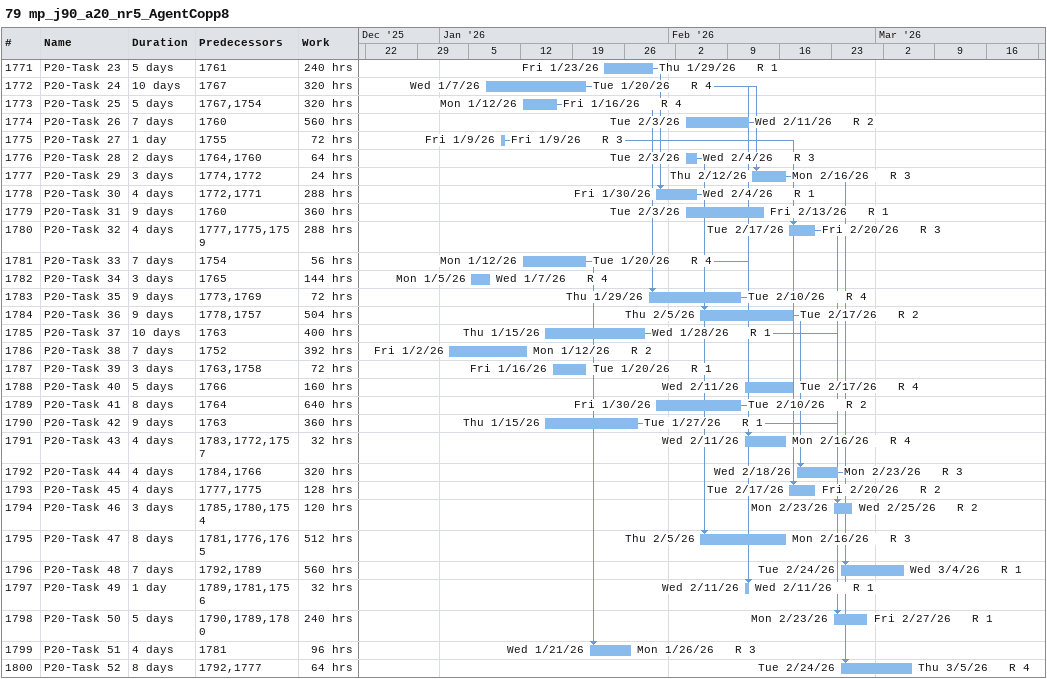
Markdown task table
79 mp_j90_a20_nr5_AgentCopp8

| ID | Task | Duration | Start | Finish | Predecessors | Resources | Work (h) |
|---|---|---|---|---|---|---|---|
| 1771 | P20-Task 23 | 5d | 2026-01-23 | 2026-01-29 | 1761 | R 1 | 240 |
| 1772 | P20-Task 24 | 10d | 2026-01-07 | 2026-01-20 | 1767 | R 4 | 320 |
| 1773 | P20-Task 25 | 5d | 2026-01-12 | 2026-01-16 | 1767, 1754 | R 4 | 320 |
| 1774 | P20-Task 26 | 7d | 2026-02-03 | 2026-02-11 | 1760 | R 2 | 560 |
| 1775 | P20-Task 27 | 1d | 2026-01-09 | 2026-01-09 | 1755 | R 3 | 72 |
| 1776 | P20-Task 28 | 2d | 2026-02-03 | 2026-02-04 | 1764, 1760 | R 3 | 64 |
| 1777 | P20-Task 29 | 3d | 2026-02-12 | 2026-02-16 | 1774, 1772 | R 3 | 24 |
| 1778 | P20-Task 30 | 4d | 2026-01-30 | 2026-02-04 | 1772, 1771 | R 1 | 288 |
| 1779 | P20-Task 31 | 9d | 2026-02-03 | 2026-02-13 | 1760 | R 1 | 360 |
| 1780 | P20-Task 32 | 4d | 2026-02-17 | 2026-02-20 | 1777, 1775, 1759 | R 3 | 288 |
| 1781 | P20-Task 33 | 7d | 2026-01-12 | 2026-01-20 | 1754 | R 4 | 56 |
| 1782 | P20-Task 34 | 3d | 2026-01-05 | 2026-01-07 | 1765 | R 4 | 144 |
| 1783 | P20-Task 35 | 9d | 2026-01-29 | 2026-02-10 | 1773, 1769 | R 4 | 72 |
| 1784 | P20-Task 36 | 9d | 2026-02-05 | 2026-02-17 | 1778, 1757 | R 2 | 504 |
| 1785 | P20-Task 37 | 10d | 2026-01-15 | 2026-01-28 | 1763 | R 1 | 400 |
| 1786 | P20-Task 38 | 7d | 2026-01-02 | 2026-01-12 | 1752 | R 2 | 392 |
| 1787 | P20-Task 39 | 3d | 2026-01-16 | 2026-01-20 | 1763, 1758 | R 1 | 72 |
| 1788 | P20-Task 40 | 5d | 2026-02-11 | 2026-02-17 | 1766 | R 4 | 160 |
| 1789 | P20-Task 41 | 8d | 2026-01-30 | 2026-02-10 | 1764 | R 2 | 640 |
| 1790 | P20-Task 42 | 9d | 2026-01-15 | 2026-01-27 | 1763 | R 1 | 360 |
| 1791 | P20-Task 43 | 4d | 2026-02-11 | 2026-02-16 | 1783, 1772, 1757 | R 4 | 32 |
| 1792 | P20-Task 44 | 4d | 2026-02-18 | 2026-02-23 | 1784, 1766 | R 3 | 320 |
| 1793 | P20-Task 45 | 4d | 2026-02-17 | 2026-02-20 | 1777, 1775 | R 2 | 128 |
| 1794 | P20-Task 46 | 3d | 2026-02-23 | 2026-02-25 | 1785, 1780, 1754 | R 2 | 120 |
| 1795 | P20-Task 47 | 8d | 2026-02-05 | 2026-02-16 | 1781, 1776, 1765 | R 3 | 512 |
| 1796 | P20-Task 48 | 7d | 2026-02-24 | 2026-03-04 | 1792, 1789 | R 1 | 560 |
| 1797 | P20-Task 49 | 1d | 2026-02-11 | 2026-02-11 | 1789, 1781, 1756 | R 1 | 32 |
| 1798 | P20-Task 50 | 5d | 2026-02-23 | 2026-02-27 | 1790, 1789, 1780 | R 1 | 240 |
| 1799 | P20-Task 51 | 4d | 2026-01-21 | 2026-01-26 | 1781 | R 3 | 96 |
| 1800 | P20-Task 52 | 8d | 2026-02-24 | 2026-03-05 | 1792, 1777 | R 4 | 64 |
